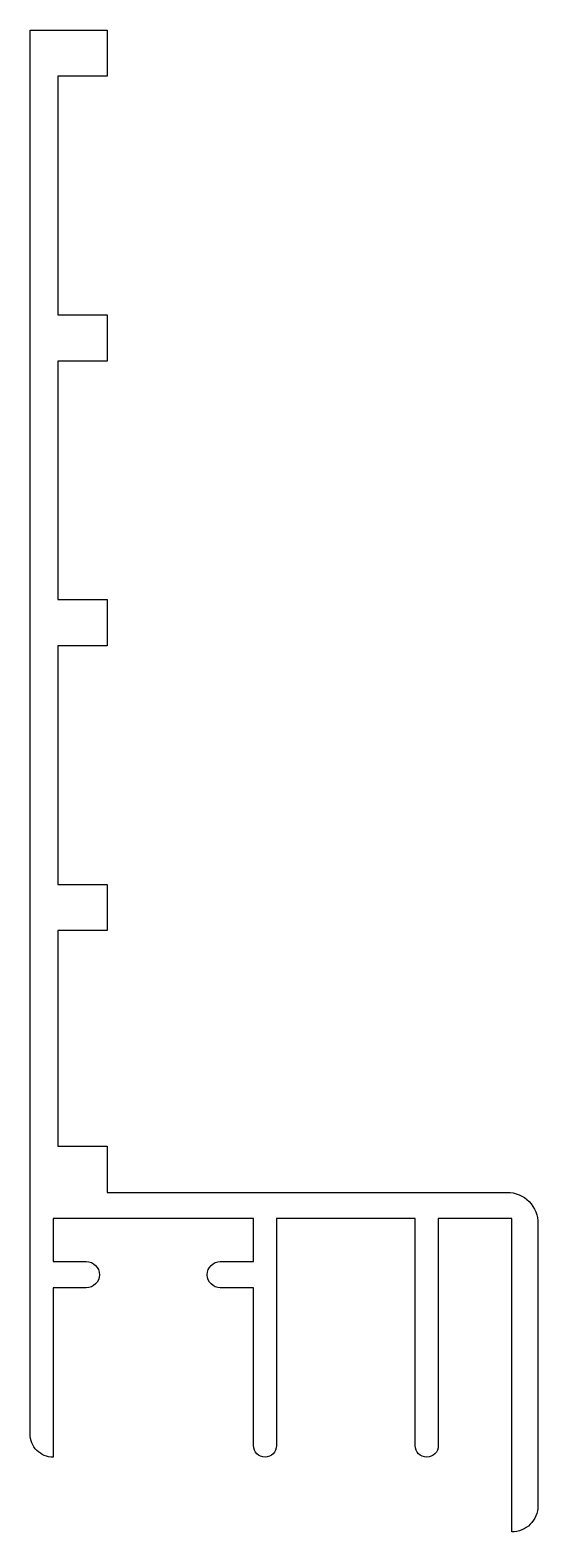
# Model space of a CAD drawing. Extents: x 162.8 to 195.8, y 146.7 to 244.3.
import ezdxf

# ---------------------------------------------------------------- set-up
doc = ezdxf.new("R2010")
doc.units = 0
doc.layers.add('ANA', color=220, linetype='CONTINUOUS')

msp = doc.modelspace()

# ---------------------------------------------------------------- linework, layer by layer
at = {"layer": 'ANA', "color": 220, "linetype": 'BYBLOCK'}
msp.add_lwpolyline([(187.822, 167.055), (178.822, 167.055), (178.822, 152.305, -1), (177.322, 152.305), (177.322, 162.555), (175.172, 162.555, -1), (175.172, 164.255), (177.322, 164.255), (177.322, 167.055), (164.322, 167.055), (164.322, 164.255), (166.472, 164.255, -1), (166.472, 162.555), (164.322, 162.555), (164.322, 151.555, -0.414214), (162.822, 153.055), (162.822, 166.755), (162.822, 168.755), (162.822, 244.255), (167.822, 244.255), (167.822, 241.255), (164.622, 241.255), (164.622, 225.755), (167.822, 225.755), (167.822, 222.755), (164.622, 222.755), (164.622, 207.255), (167.822, 207.255), (167.822, 204.255), (164.622, 204.255), (164.622, 188.755), (167.822, 188.755), (167.822, 185.755), (164.622, 185.755), (164.622, 171.755), (167.822, 171.755), (167.822, 168.755), (172.122, 168.755), (193.789, 168.755, -0.420497), (195.788, 166.712), (195.788, 148.394, -0.414214), (194.088, 146.694), (194.095, 146.694), (194.095, 167.055), (189.322, 167.055), (189.322, 152.305, -1), (187.822, 152.305)], format="xyb", close=True, dxfattribs=at)

doc.saveas('drawing.dxf')
